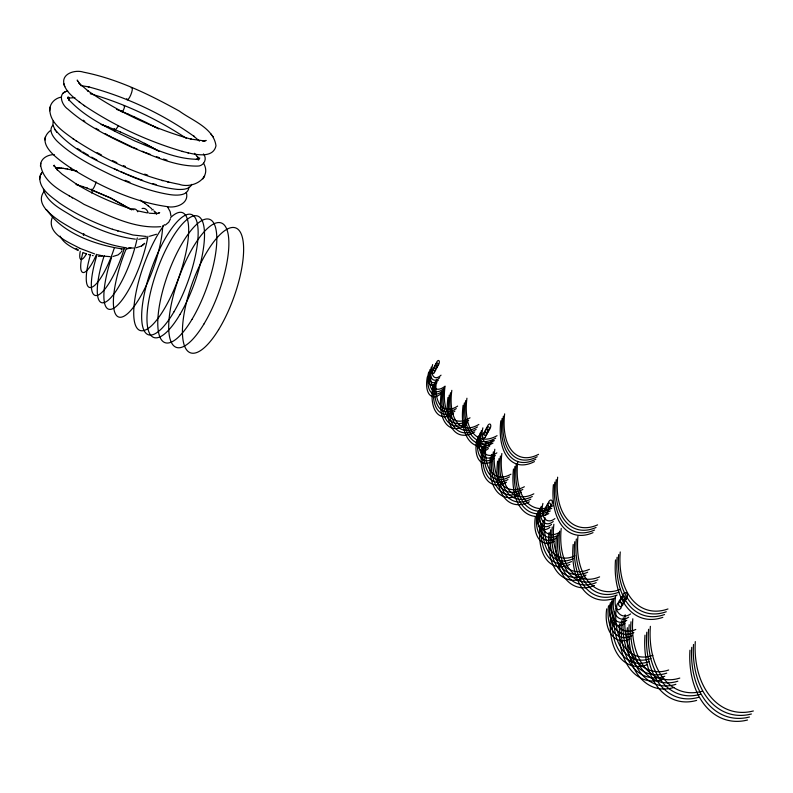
<?xml version="1.0" encoding="UTF-8"?>
<svg xmlns="http://www.w3.org/2000/svg" width="793" height="793" viewBox="0 0 793 793"><rect width="100%" height="100%" fill="white"/><g stroke="black" fill="none" stroke-linecap="round" stroke-linejoin="round"><path stroke-width="1.19" d="M74.086 139.499C63.975 131.886 49.612 123.351 49.83 109.097M49.87 108.8C50.207 102.931 55.351 98.233 60.922 97.172M188.843 187.128C188.407 196.079 176.631 195.554 170.247 194.662C149.679 191.49 130.191 183.55 111.298 175.055C92.236 165.806 72.827 156.043 57.294 141.372C53.359 137.367 48.165 130.577 52.784 125.235M160.771 226.669C133.69 228.999 107.927 215.141 83.979 204.336C68.277 194.186 43.655 185.602 40.582 164.835M40.621 164.508C41.157 157.916 48.353 154.605 54.261 154.576M112.844 229.405C94.07 222.833 75.9 214.229 59.435 203.028C51.357 196.694 39.68 189.557 39.789 177.979M39.819 177.701L40.324 175.293L42.445 171.942M71.449 168.503C61.834 161.683 33.207 144.217 50.405 130.577M44.943 139.964L45.092 138.676M45.122 138.329L45.26 137.04M49.652 110.752L50.038 107.134M39.65 179.248L39.957 176.433M54.301 166.51L54.211 165.222L54.558 166.689L54.152 165.4L57.473 170.029L56.64 169.137L62.171 174.222L77 184.531L76.455 184.184C94.456 194.979 113.756 203.672 133.839 209.768M40.443 166.114L40.76 163.229M53.091 121.121L52.972 125.254L55.242 130.102M170.545 218.759L168.721 222.248L165.38 225.063M72.956 138.725C105.251 160.008 141.233 176.928 179.337 184.343C192.392 189.071 212.445 178.445 203.514 163.17M40.324 175.293L40.899 174.242M41.058 173.945L41.623 172.904M52.15 217.748C46.45 233.945 68.822 242.222 79.974 248.378M121.388 251.738L121.963 250.727M202.909 178.901L203.732 177.483M203.811 177.335L204.634 175.937M191.866 184.343C189.418 189.567 182.767 189.577 177.81 189.428C162.496 188.05 147.865 182.757 133.561 177.384C105.558 164.924 74.601 153.079 54.449 129.001M67.742 91.056C57.066 92.603 61.775 105.191 67.96 109.216C86.635 125.8 109.444 136.862 131.906 147.339C152.781 155.706 174.262 166.282 197.209 166.094C203.593 166.51 207.766 158.897 203.434 153.951M43.784 191.817C35.219 203.831 51.307 215.28 60.159 221.316C80.242 234.153 102.664 244.234 126.355 247.812M120.814 252.561L118.068 254.91L112.874 256.506M136.267 247.723L141.55 245.969L144.663 243.322M203.86 141.372L206.16 140.44L202.83 141.164L204.128 140.876L190.508 139.062L191.5 139.3C154.476 128.932 118.94 112.378 87.339 90.432L88.201 91.076L78.963 83.067L79.835 84.078L77.228 80.043L77.645 81.411M158.63 213.357L159.68 212.574L156.637 213.634L149.322 213.228M141.55 245.969L142.571 245.215M142.819 245.017L143.85 244.244M62.984 93.237L64.144 92.523M64.451 92.325L65.591 91.621M156.499 234.242L149.461 236.294M130.885 247.872L126.771 248.982M146.953 237.87L138.686 239.278M102.138 256.06L98.491 256.337M55.986 167.928L57.443 167.868L56.253 167.858M133.769 248.04L128.06 247.961M56.125 167.769L59.604 167.977M57.869 167.878L61.448 168.146M55.649 167.759L59.019 167.888M146.308 236.453L132.966 235.006L112.408 229.256M47.273 210.333C62.657 233.687 97.083 245.552 123.837 249.121M121.121 249.042L121.666 249.061M74.889 97.628L68.129 98.154L69.269 97.46L67.94 98.312L68.654 97.281L67.97 98.411L68.238 97.162L68.168 98.54L67.891 97.172L69.437 100.592L68.654 99.472C86.328 118.851 111.426 129.477 134.572 140.857C154.764 148.995 175.481 159.215 197.665 159.274L196.357 159.413L199.826 158.045L197.953 159.73L198.686 158.61L198.389 159.819L198.498 158.451L198.716 159.77L197.298 156.429L198.012 157.5L194.473 153.287M109.979 256.635L104.24 256.159M135.365 239.149C113.696 236.522 93.306 227.541 74.195 217.391C62.964 209.937 47.134 203.365 43.387 189.17M80.688 85.545L89.024 86.923L88.033 86.705C125.988 96.805 162.496 113.667 194.404 136.644L193.611 136.029L199.459 141.104M60.902 168.047L63.4 168.384M62.865 168.294L65.442 168.701M64.927 168.612L67.564 169.078M147.26 212.911L138.121 210.938M102.951 255.951L97.48 254.712M187.544 152.692C196.535 154.813 213.277 158.362 215.983 145.803C213.634 127.911 192.174 120.605 179.317 111.07C149.193 94.417 117.572 78.923 83.592 72.183C75.137 69.318 60.536 73.699 64.213 84.93M67.078 168.998L72.034 170.029M92.325 255.505L93.207 255.693M83.8 105.271C114.162 125.71 147.894 141.362 183.024 151.572M182.122 151.354L188.546 152.94M71.598 169.96L76.723 171.229M161.683 180.407L162.872 180.725M167.472 181.924L168.81 182.281M90.253 93.733C124.273 103.526 156.826 118.752 186.305 138.339M76.029 171.03L77.03 171.357M76.078 184.571L78.477 185.215M88.38 254.474L90.184 254.979M78.319 185.205L77.734 185.037L82.997 186.633M152.702 183.589L156.092 184.591M163.497 159.046L166.966 160.117M94.625 253.909L79.944 248.368M117.483 230.932L118.028 231.11M156.39 156.657L159.363 157.668M82.383 186.494L87.508 188.179M101.108 124.461L109.067 127.366M86.576 253.899L82.968 252.6M138.725 178.94L142.651 180.328M144.693 174.103L147.676 175.164M87.012 188.08L110.683 197.972L131.103 209.461M102.743 124.967L114.668 129.566M137.744 178.564L126.87 174.291M145.347 152.494L150.363 154.447M91.582 189.765L110.802 198.131L131.816 209.927M116.462 109.315L122.181 111.615M125.046 180.298L129.913 182.251M142.304 151.255L144.346 152.107M114.291 129.388L120.328 131.916M133.878 116.67L127.673 113.885M121.725 111.377L127.96 114.053M120.625 171.625L125.829 173.845M123.381 165.588L125.492 166.49M132.877 147.25L137.149 149.104M120.08 131.797L138.488 140.252M114.192 168.711L118.474 170.654M131.807 146.784L112.745 137.635M133.839 116.611L146.576 122.637M78.17 250.538C71.37 247.039 63.569 243.322 60.06 236.096M112.447 160.523L116.858 162.634M146.467 122.628L156.162 127.554M152.791 125.839L158.699 128.981M138.299 140.173L156.786 149.996M144.376 143.255L158.977 151.334M108.472 135.405L111.783 137.149M97.142 152.662L101.474 154.972M96.875 160.027L91.671 157.143M77.486 249.309L78.239 249.706M105.201 133.64L107.382 134.82M95.824 128.288L98.867 130.072M69.229 196L69.784 196.337M71.985 197.665L72.48 197.963M82.789 151.909L88.588 155.398M70.785 168.076C100.166 186.177 132.381 201.591 166.808 206.567C175.709 208.589 189.676 203.583 186.286 192.332M76.088 248.467L76.772 248.893M77.436 148.46L81.005 150.759M73.6 169.871L74.205 170.267M140.341 200.213L141.233 200.748M75.702 140.589L76.762 141.303M140.639 200.361L142.998 202.017M83.206 120.199L84.801 121.309M142.681 201.759L144.96 203.414M63.787 83.552C65.908 91.958 73.531 97.351 79.934 102.456M79.072 101.831L84.593 105.836M144.623 203.137L148.539 206.13M148.172 205.823L151.651 208.718M48.304 211.79L49.077 212.603M46.163 209.56L46.985 210.423M153.822 210.789L156.37 213.396M155.904 213.02L155.141 212.147L156.697 214.14M210.849 133.908L211.632 134.869M212.484 135.93L213.297 136.921M56.125 131.301L56.888 132.372M167.492 206.725L170.168 211.672L170.941 215.944M64.332 85.287L64.748 86.645M86.546 253.671A16.128 4.005 -70.2 0 1 80.262 251.242M96.528 254.315A27.735 6.988 -70.2 0 1 83.206 272.544A27.735 6.988 -70.2 0 1 82.74 253.106M124.501 247.634A45.102 11.895 -70.2 0 1 97.37 295.363A45.102 11.895 -70.2 0 1 96.746 255.812M142.076 208.519A53.438 14.651 -70.2 0 1 148.212 212.871M147.964 236.225A53.438 14.651 -70.2 0 1 113.706 308.209A53.438 14.651 -70.2 0 1 111.615 257.418M162.704 225.757A57.393 16.167 -70.2 0 1 124.818 315.723A57.393 16.167 -70.2 0 1 126.384 248.397M151.75 210.056A57.393 16.167 -70.2 0 1 153.168 209.352M170.634 217.55A62.617 18.576 -70.2 0 1 180.467 272.633A62.617 18.576 -70.2 0 1 135.177 324.406A62.617 18.576 -70.2 0 1 164.419 224.657M114.202 248.239A39.531 10.23 -70.2 0 1 91.254 287.423A39.531 10.23 -70.2 0 1 90.541 254.533M131.598 209.402A49.681 13.352 -70.2 0 1 137.764 211.79M137.288 237.88A49.681 13.352 -70.2 0 1 105.756 301.935A49.681 13.352 -70.2 0 1 104.21 255.673M131.212 87.854A6.552 1.566 -68.8 0 1 130.845 94.754A6.552 1.566 -68.8 0 1 126.801 98.639M123.767 105.885A3.261 0.783 -69 0 1 124.521 106.797A3.261 0.783 -69 0 1 122.945 110.832A3.261 0.783 -69 0 1 121.825 110.871M121.488 111.317A9.764 2.329 -69.1 0 1 122.221 112.16M118.484 125.522A9.764 2.329 -69.1 0 1 114.182 128.744M113.934 129.636A3.241 0.773 -69.2 0 1 114.47 131.202M96.122 181.924A6.453 1.546 -69.7 0 1 93.356 188.417A6.453 1.546 -69.7 0 1 91.284 189.15M91.611 190.033A3.231 0.773 -69.8 0 1 91.701 193.026M83.612 235.065A6.582 1.616 -70.2 0 1 84.415 234.391M83.771 233.687A6.542 1.596 -70.1 0 1 83.275 235.006M441.037 375.168A14.333 6.83 -69.8 0 1 433.384 376.328A14.333 6.83 -69.8 0 1 432.631 364.592M439.689 377.696A14.333 6.82 -69.8 0 1 432.056 378.826A14.333 6.82 -69.8 0 1 431.313 367.08M438.341 380.214A14.324 6.81 -69.9 0 1 430.728 381.324A14.324 6.81 -69.9 0 1 429.994 369.568M437.002 382.732A14.314 6.81 -69.9 0 1 429.409 383.822A14.314 6.81 -69.9 0 1 428.676 372.056M492.84 440.422A15.622 8.108 -70.7 0 1 484.027 441.067A15.622 8.108 -70.7 0 1 482.868 427.863M491.343 443.138A15.612 8.099 -70.8 0 1 482.55 443.753A15.612 8.099 -70.8 0 1 481.401 430.54M489.856 445.844A15.602 8.089 -70.9 0 1 481.073 446.439A15.602 8.089 -70.9 0 1 479.943 433.216M488.359 448.551A15.592 8.079 -70.9 0 1 479.606 449.116A15.592 8.079 -70.9 0 1 478.476 435.882M554.912 518.602A17.168 9.764 -72.3 0 1 544.593 518.493A17.168 9.764 -72.3 0 1 542.888 503.456M553.227 521.526A17.159 9.754 -72.4 0 1 542.927 521.398A17.159 9.754 -72.4 0 1 541.232 506.34M551.541 524.451A17.149 9.744 -72.5 0 1 541.272 524.292A17.149 9.744 -72.5 0 1 539.587 509.225M549.866 527.375A17.139 9.724 -72.6 0 1 539.617 527.186A17.139 9.724 -72.6 0 1 537.951 512.109M630.613 613.951A19.111 11.964 -75 0 1 618.302 612.741A19.111 11.964 -75 0 1 615.824 595.325M628.69 617.132A19.101 11.945 -75.1 0 1 616.409 615.893A19.101 11.945 -75.1 0 1 613.951 598.457M626.767 620.304A19.091 11.925 -75.2 0 1 614.525 619.036A19.091 11.925 -75.2 0 1 612.077 601.59M624.854 623.486A19.082 11.905 -75.3 0 1 612.632 622.178A19.082 11.905 -75.3 0 1 610.213 604.722M444.645 386.488A24.662 11.816 -69.7 0 1 431.263 369.469M443.297 389.006A24.652 11.806 -69.8 0 1 429.955 371.947M441.949 391.524A24.642 11.796 -69.9 0 1 428.646 374.415M440.611 394.042A24.623 11.776 -69.9 0 1 427.338 376.883M496.864 452.862A26.863 14.026 -70.7 0 1 480.984 432.681M495.357 455.569A26.853 14.006 -70.8 0 1 479.527 435.337M493.861 458.275A26.833 13.996 -70.9 0 1 478.08 437.984M492.364 460.981A26.813 13.977 -70.9 0 1 476.633 440.63M559.432 532.4A29.529 16.901 -72.3 0 1 540.301 508.075M557.737 535.325A29.51 16.871 -72.4 0 1 538.665 510.94M556.052 538.249A29.5 16.851 -72.5 0 1 537.039 513.795M554.366 541.163A29.48 16.822 -72.6 0 1 535.404 516.649M635.768 629.444A32.86 20.697 -75 0 1 612.265 599.558M633.845 632.616A32.85 20.658 -75.1 0 1 610.412 602.66M631.912 635.798A32.83 20.628 -75.2 0 1 608.558 605.763M629.989 638.96A32.82 20.588 -75.4 0 1 606.704 608.855M457.63 406.085A40.136 19.597 -69.7 0 1 436.626 379.282M456.272 408.603A40.106 19.577 -69.8 0 1 435.337 381.72M454.924 411.101A40.086 19.557 -69.9 0 1 434.039 384.149M453.576 413.609A40.066 19.538 -69.9 0 1 432.75 386.578M510.979 474.184A43.694 23.245 -70.7 0 1 486.099 442.425M509.463 476.871A43.665 23.215 -70.8 0 1 484.662 445.032M507.966 479.567A43.645 23.185 -70.9 0 1 483.224 447.639M506.459 482.253A43.615 23.166 -71 0 1 481.797 450.236M574.885 555.764A47.996 27.973 -72.3 0 1 544.95 517.542M573.19 558.668A47.976 27.933 -72.4 0 1 543.344 520.357M571.495 561.573A47.947 27.894 -72.5 0 1 541.738 523.162M569.8 564.477A47.927 27.854 -72.6 0 1 540.132 525.967M652.857 655.286A53.389 34.218 -75.2 0 1 616.141 608.419M650.914 658.438A53.369 34.158 -75.3 0 1 614.317 611.462M648.981 661.59A53.339 34.099 -75.4 0 1 612.493 614.496M647.048 664.742A53.319 34.049 -75.5 0 1 610.679 617.529M470.031 417.802A47.58 23.631 -69.7 0 1 445.061 386.102M468.673 420.3A47.55 23.612 -69.8 0 1 443.773 388.511M467.315 422.788A47.521 23.592 -69.8 0 1 442.484 390.909M465.967 425.286A47.501 23.562 -69.9 0 1 441.195 393.318M524.342 486.753A51.773 28.013 -70.7 0 1 494.792 449.234M522.835 489.44A51.743 27.973 -70.8 0 1 493.365 451.812M521.318 492.116A51.714 27.943 -70.9 0 1 491.938 454.389M519.811 494.782A51.684 27.914 -71 0 1 490.51 456.966M589.377 569.334A56.858 33.673 -72.4 0 1 553.861 524.232M587.682 572.219A56.828 33.623 -72.5 0 1 552.265 527.008M585.977 575.113A56.799 33.584 -72.6 0 1 550.669 529.783M584.282 577.988A56.769 33.534 -72.7 0 1 549.073 532.549M668.677 670.006A63.202 41.147 -75.3 0 1 625.171 614.773M666.725 673.138A63.182 41.077 -75.4 0 1 623.357 617.777M664.782 676.27A63.153 41.008 -75.6 0 1 621.553 620.77M662.849 679.393A63.123 40.939 -75.7 0 1 619.749 623.764M478.843 424.453A51.119 25.693 -69.7 0 1 451.822 390.344M477.485 426.941A51.089 25.663 -69.8 0 1 450.533 392.733M476.127 429.429A51.059 25.644 -69.8 0 1 449.254 395.132M474.769 431.907A51.03 25.614 -69.9 0 1 447.966 397.521M533.818 493.831A55.609 30.431 -70.7 0 1 501.85 453.487M532.301 496.497A55.579 30.392 -70.8 0 1 500.423 456.054M530.785 499.164A55.55 30.362 -70.9 0 1 499.005 458.612M529.278 501.83A55.52 30.322 -71 0 1 497.588 461.169M599.607 576.878A61.051 36.557 -72.4 0 1 561.216 528.425M597.902 579.762A61.021 36.508 -72.5 0 1 559.63 531.181M596.197 582.627A60.982 36.458 -72.6 0 1 558.034 533.937M594.502 585.502A60.952 36.409 -72.7 0 1 556.448 536.683M679.779 678.074A67.841 44.636 -75.4 0 1 632.814 618.788M677.837 681.197A67.811 44.557 -75.6 0 1 631.01 621.771M675.884 684.309A67.782 44.487 -75.7 0 1 629.206 624.745M673.941 687.422A67.762 44.408 -75.8 0 1 627.402 627.719M497.052 435.684A55.817 28.717 -69.7 0 1 466.928 398.225M495.684 438.152A55.778 28.687 -69.7 0 1 465.65 400.594M494.326 440.611A55.748 28.657 -69.8 0 1 464.371 402.963M492.968 443.079A55.718 28.627 -69.9 0 1 463.092 405.322M553.316 505.656A60.684 33.97 -70.7 0 1 517.74 461.407M551.799 508.303A60.645 33.93 -70.8 0 1 516.322 463.945M550.283 510.94A60.615 33.891 -70.9 0 1 514.905 466.472M548.776 513.586A60.585 33.851 -71 0 1 513.487 469M620.592 589.318A66.572 40.76 -72.5 0 1 577.928 536.266M618.887 592.173A66.543 40.711 -72.6 0 1 576.342 538.982M617.182 595.018A66.503 40.651 -72.7 0 1 574.756 541.708M615.477 597.863A66.473 40.592 -72.8 0 1 573.18 544.424M702.469 691.139A73.927 49.681 -75.7 0 1 650.369 626.341M700.516 694.232A73.898 49.592 -75.8 0 1 648.575 629.285M698.574 697.315A73.868 49.513 -75.9 0 1 646.781 632.219M696.631 700.397A73.838 49.434 -76.1 0 1 644.987 635.153M538.536 454.339A59.316 32.107 -69.6 0 1 504.645 413.857M537.168 456.768A59.277 32.077 -69.7 0 1 503.367 416.176M535.81 459.187A59.247 32.037 -69.8 0 1 502.088 418.496M534.442 461.605A59.217 32.007 -69.8 0 1 500.809 420.805M597.575 524.867A64.402 37.876 -70.8 0 1 557.648 477.178M596.058 527.464A64.372 37.836 -70.9 0 1 556.23 479.656M594.542 530.051A64.332 37.796 -70.9 0 1 554.822 482.134M593.025 532.648A64.302 37.747 -71 0 1 553.415 484.602M667.964 608.965A70.547 45.31 -72.7 0 1 620.245 551.958M666.259 611.76A70.518 45.241 -72.8 0 1 618.669 554.614M664.554 614.545A70.478 45.181 -72.9 0 1 617.093 557.271M662.849 617.331A70.448 45.122 -73.1 0 1 615.517 559.917M753.35 710.964A78.21 54.995 -76.3 0 1 695.292 641.606M751.397 713.987A78.18 54.905 -76.4 0 1 693.508 644.471M749.454 717.001A78.15 54.816 -76.6 0 1 691.724 647.336M747.512 720.004A78.12 54.727 -76.7 0 1 689.95 650.191M191.965 319.401A65.551 20.549 -70.1 0 0 210.155 219.572A65.551 20.549 -70.1 0 0 159.72 303.927A65.551 20.549 -70.1 0 0 191.965 319.401M218.66 329.581A66.424 21.936 -70.1 0 0 236.235 228.146A66.424 21.936 -70.1 0 0 184.164 313.304A66.424 21.936 -70.1 0 0 218.66 329.581M173.895 311.936A63.876 19.31 -70.2 0 0 192.193 214.814A63.876 19.31 -70.2 0 0 143.682 297.187A63.876 19.31 -70.2 0 0 173.895 311.936M179.942 314.494A64.55 19.756 -70.1 0 0 198.23 216.291A64.55 19.756 -70.1 0 0 148.995 299.486A64.55 19.756 -70.1 0 0 179.942 314.494M203.9 324.059A66.146 21.233 -70.1 0 0 221.862 223.2A66.146 21.233 -70.1 0 0 170.545 308.199A66.146 21.233 -70.1 0 0 203.9 324.059M438.242 365.167A2.924 1.388 -69.8 0 0 438.807 360.537A2.924 1.388 -69.8 0 0 436.091 364.046A2.924 1.388 -69.8 0 0 438.242 365.167M436.903 367.684A2.924 1.388 -69.8 0 0 437.468 363.055A2.924 1.388 -69.8 0 0 434.762 366.554A2.924 1.388 -69.8 0 0 436.903 367.684M435.565 370.202A2.924 1.388 -69.9 0 0 436.13 365.573A2.924 1.388 -69.9 0 0 433.434 369.062A2.924 1.388 -69.9 0 0 435.565 370.202M434.227 372.72A2.924 1.388 -69.9 0 0 434.802 368.091A2.924 1.388 -69.9 0 0 432.106 371.57A2.924 1.388 -69.9 0 0 434.227 372.72M489.707 429.092A3.192 1.645 -70.7 0 0 490.015 424.067A3.192 1.645 -70.7 0 0 487.051 428.022A3.192 1.645 -70.7 0 0 489.707 429.092M488.22 431.798A3.182 1.645 -70.8 0 0 488.528 426.773A3.182 1.645 -70.8 0 0 485.574 430.718A3.182 1.645 -70.8 0 0 488.22 431.798M486.733 434.505A3.182 1.645 -70.9 0 0 487.041 429.469A3.182 1.645 -70.9 0 0 484.087 433.414A3.182 1.645 -70.9 0 0 486.733 434.505M485.247 437.201A3.182 1.645 -70.9 0 0 485.564 432.175A3.182 1.645 -70.9 0 0 482.61 436.11A3.182 1.645 -70.9 0 0 485.247 437.201M551.313 505.607A3.509 1.992 -72.3 0 0 551.274 500.076A3.509 1.992 -72.3 0 0 548.032 504.556A3.509 1.992 -72.3 0 0 551.313 505.607M549.638 508.531A3.499 1.982 -72.4 0 0 549.608 503A3.499 1.982 -72.4 0 0 546.367 507.47A3.499 1.982 -72.4 0 0 549.638 508.531M547.963 511.455A3.499 1.982 -72.4 0 0 547.933 505.914A3.499 1.982 -72.4 0 0 544.702 510.385A3.499 1.982 -72.4 0 0 547.963 511.455M546.298 514.37A3.499 1.982 -72.5 0 0 546.268 508.838A3.499 1.982 -72.5 0 0 543.046 513.289A3.499 1.982 -72.5 0 0 546.298 514.37M626.252 599.062A3.906 2.438 -74.9 0 0 626.034 592.718A3.906 2.438 -74.9 0 0 622.307 597.516A3.906 2.438 -74.9 0 0 626.252 599.062M624.487 602.036A3.896 2.429 -75 0 0 623.962 595.84A3.896 2.429 -75 0 0 620.423 600.945A3.896 2.429 -75 0 0 624.487 602.036M622.574 605.208A3.896 2.429 -75.2 0 0 622.059 599.012A3.896 2.429 -75.2 0 0 618.52 604.107A3.896 2.429 -75.2 0 0 622.574 605.208M620.671 608.38A3.896 2.429 -75.3 0 0 620.166 602.174A3.896 2.429 -75.3 0 0 616.627 607.26A3.896 2.429 -75.3 0 0 620.671 608.38"/></g></svg>
